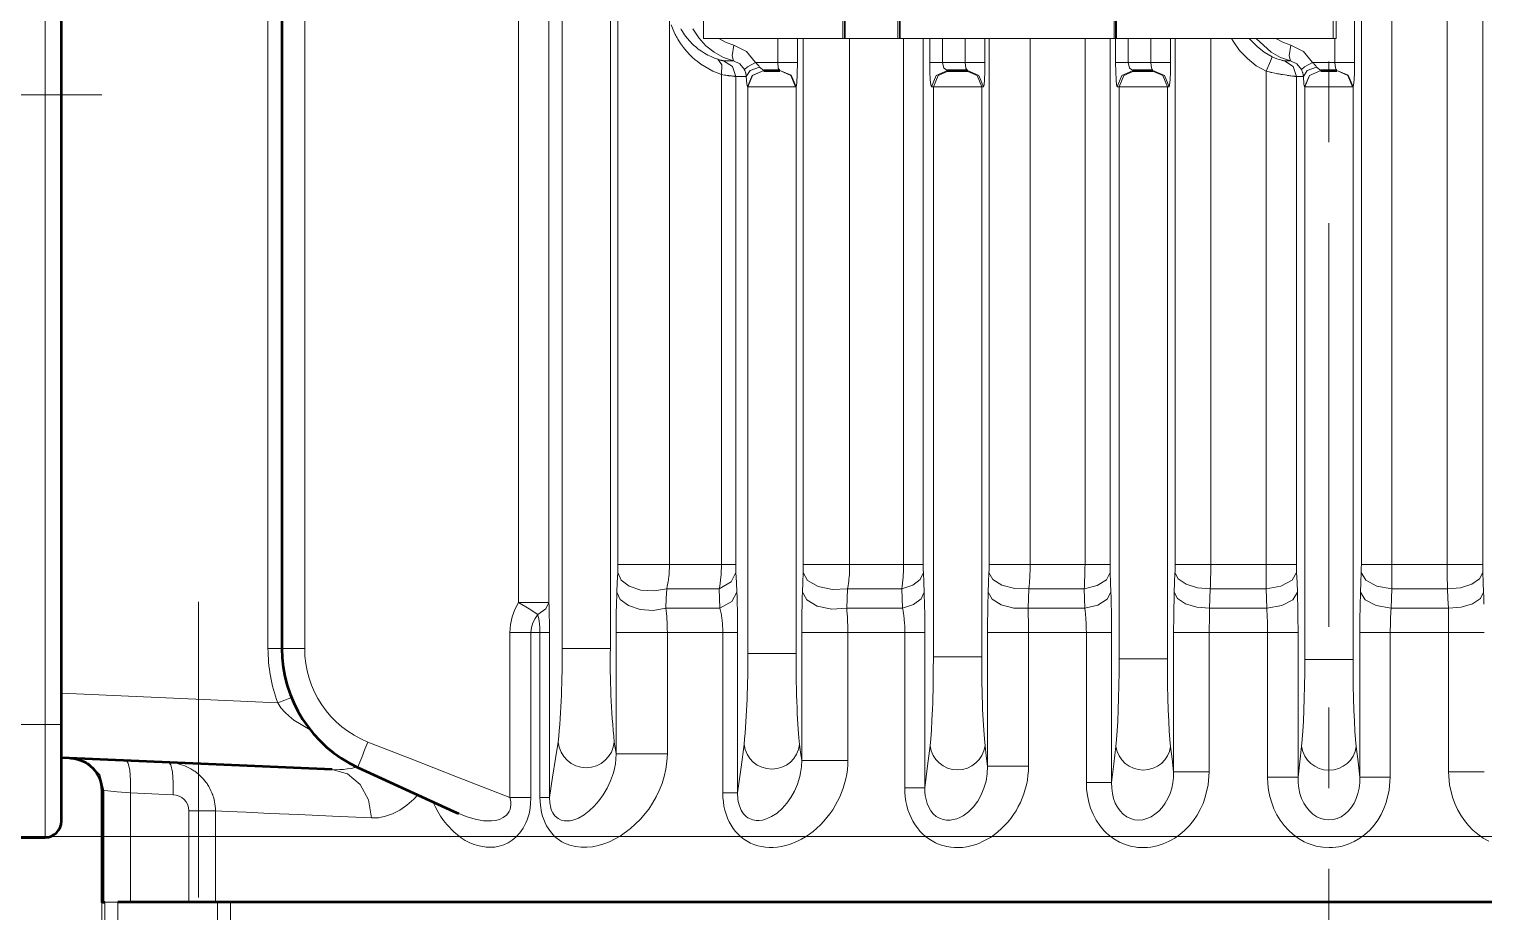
# Model space of a CAD drawing. Header units: millimetres. Extents: x 174875 to 182855, y -330615 to -324972.
# Drawn here: x 177730.4 to 177820.4, y -325826.7 to -325772 of the extents above; entities that cross this region are included whole.
import ezdxf

# ---------------------------------------------------------------- set-up
doc = ezdxf.new("R2010")
doc.units = ezdxf.units.MM
doc.header["$LTSCALE"] = 20
doc.linetypes.add('CENTER', pattern=[2, 1.25, -0.25, 0.25, -0.25])
doc.layers.get('0').update_dxf_attribs({"lineweight": 15})
doc.layers.add('PDF_几何图形', color=7, linetype='Continuous')
doc.layers.add('实线', color=7, linetype='Continuous')
doc.layers.add('中心线', color=1, linetype='CENTER', lineweight=9)

# ---------------------------------------------------------------- blocks, each defined once
blk = doc.blocks.new('Z$W@#0D7750773333335')
at = {"layer": 'PDF_几何图形', "lineweight": 13}
for points in [[(75.924, 104.209), (75.924, 83.467), (75.924, 79.718), (75.924, 75.97)], [(36.94, 78.469), (36.94, 78.762), (36.94, 79.468), (36.94, 81.468), (114.909, 81.468), (114.909, 82.175), (114.909, 82.467)], [(121.906, 81.468), (121.73, 81.468), (121.213, 81.468), (120.379, 81.468), (119.271, 81.468), (117.945, 81.468), (116.466, 81.468), (114.909, 81.468), (114.909, 79.468), (36.94, 79.468), (35.383, 79.468), (33.904, 79.468), (32.577, 79.468), (31.469, 79.468), (30.635, 79.468), (30.118, 79.468), (29.942, 79.468)], [(34.7, 74.453), (34.543, 74.327), (34.109, 74.234), (33.463, 74.187), (32.702, 74.193), (32.773, 75.008), (32.825, 75.596), (32.846, 75.841), (33.821, 76.094), (34.548, 76.789), (34.843, 77.75)], [(12.949, 75.97), (12.949, 75.925), (12.949, 75.791), (25.944, 75.791)], [(25.944, 75.841), (32.846, 75.841), (32.852, 75.97)], [(32.587, 71.556), (32.702, 74.193), (25.944, 74.193)], [(25.944, 70.571), (31.587, 70.571)], [(26.219, 69.972), (37.04, 69.972), (40.788, 69.972), (44.537, 69.972)], [(13.738, 67.392), (13.986, 66.885), (14.133, 66.654), (14.5, 66.812), (14.871, 66.96), (15.803, 67.284), (16.753, 67.549), (17.712, 67.751), (18.681, 67.893), (19.562, 67.969), (20.446, 67.994), (20.446, 68.259), (20.446, 68.813), (25.944, 68.813)], [(31.147, 59.282), (31.257, 61.691), (31.353, 63.793), (31.434, 65.576), (31.5, 67.032), (31.551, 68.153), (31.587, 68.935), (25.944, 68.935)], [(36.61, 63.078), (37.213, 64.088), (37.444, 64.374), (37.698, 64.638), (37.977, 64.875), (38.285, 65.079), (38.45, 64.637), (38.604, 64.227)], [(41.651, 64.814), (41.651, 64.872), (41.651, 64.999), (41.651, 65.13), (41.651, 65.264), (41.651, 65.401), (41.651, 65.54), (41.651, 65.68), (113.537, 65.68), (114.001, 65.633), (114.444, 65.51), (114.652, 65.42), (114.851, 65.31), (115.036, 65.181), (115.204, 65.034), (115.402, 64.815)], [(41.651, 64.814), (41.651, 64.716), (41.651, 64.508), (41.651, 64.203), (41.651, 63.825), (41.651, 63.407), (195.508, 63.407)], [(32.571, 56.4), (32.304, 56.661), (31.938, 57.085), (31.639, 57.523), (31.41, 57.965), (31.252, 58.406), (31.164, 58.845), (31.147, 59.282), (32.269, 59.454), (33.227, 59.973), (33.884, 60.763), (34.143, 61.71), (34.138, 61.476), (34.144, 61.242), (34.159, 61.008), (34.185, 60.774), (34.22, 60.538), (34.266, 60.303), (34.296, 60.172)], [(34.271, 60.118), (34.453, 60.047), (34.895, 59.874), (35.402, 59.675), (35.851, 59.499), (34.826, 56.883), (33.683, 53.95), (32.423, 50.702)], [(80.57, 40.825), (46.838, 40.825), (46.838, 41.602), (46.838, 42.457), (46.838, 43.233), (46.838, 43.788), (46.838, 44.021), (46.771, 44.022), (46.705, 44.022), (46.64, 44.023), (46.576, 44.024), (46.544, 44.025), (46.513, 44.025), (46.483, 44.026), (46.453, 44.027), (46.394, 44.029), (46.338, 44.031), (45.735, 44.057), (45.132, 44.082), (44.851, 44.093), (44.56, 44.102), (44.258, 44.111), (43.946, 44.118), (43.866, 44.119), (43.786, 44.121), (43.705, 44.122), (43.624, 44.123), (43.461, 44.126), (43.297, 44.127), (42.967, 44.13), (42.633, 44.131), (42.633, 43.9), (42.633, 43.351), (42.633, 42.582), (42.633, 41.733), (42.633, 40.956), (35.11, 40.956), (34.637, 40.979), (34.171, 41.045), (33.714, 41.149), (33.273, 41.288), (32.852, 41.455), (32.45, 41.649), (32.066, 41.869), (31.703, 42.109), (31.049, 42.64), (30.487, 43.233), (30.026, 43.872), (29.673, 44.541), (29.539, 44.888), (29.436, 45.238), (29.366, 45.589), (29.33, 45.941), (29.331, 46.293), (29.372, 46.643), (29.456, 46.986), (29.587, 47.318), (29.673, 47.48), (29.771, 47.637), (29.883, 47.788), (30.008, 47.933), (30.303, 48.2), (30.652, 48.43), (30.846, 48.527), (31.051, 48.613), (31.265, 48.685), (31.486, 48.744), (31.947, 48.82), (32.423, 48.845), (42.633, 48.845), (42.633, 48.43), (42.633, 48.255), (42.879, 48.256), (43.122, 48.258), (43.361, 48.26), (43.597, 48.264), (43.715, 48.266), (43.831, 48.269), (43.946, 48.272), (44.059, 48.274), (44.28, 48.281), (44.495, 48.288), (44.495, 48.573), (44.495, 49.249), (44.495, 50.162), (44.061, 50.389), (43.601, 50.56), (43.124, 50.665), (42.633, 50.702), (42.633, 49.997), (42.633, 49.402), (32.423, 49.402), (32.01, 49.42), (31.607, 49.477), (31.409, 49.521), (31.216, 49.575), (31.031, 49.638), (30.853, 49.711), (30.682, 49.794), (30.521, 49.885), (30.37, 49.983), (30.23, 50.088), (29.981, 50.316), (29.775, 50.563), (29.612, 50.821), (29.487, 51.089), (29.4, 51.361), (29.347, 51.634), (29.334, 52.18), (29.433, 52.715), (29.519, 52.974), (29.629, 53.227), (29.762, 53.476), (29.918, 53.719), (30.289, 54.18), (30.737, 54.605), (30.991, 54.805), (31.264, 54.994), (31.553, 55.172), (31.858, 55.337), (32.152, 55.478)], [(31.43, 53.89), (31.403, 53.829), (31.211, 53.343), (31.067, 52.846), (30.979, 52.344), (30.967, 51.84), (30.998, 51.591), (31.061, 51.348), (31.167, 51.117), (31.327, 50.911), (31.43, 50.823), (31.548, 50.75), (31.68, 50.696), (31.823, 50.661), (31.971, 50.646), (32.122, 50.649), (32.273, 50.669), (32.423, 50.702)], [(32.423, 49.402), (32.423, 49.681), (32.423, 49.997), (32.423, 50.342), (32.423, 50.702)], [(32.423, 50.702), (42.633, 50.702)], [(195.508, 47.478), (41.651, 47.478), (41.651, 47.435), (41.651, 47.339), (41.651, 47.196), (41.651, 47.009), (41.651, 46.786), (41.651, 46.534), (41.651, 46.263), (41.651, 45.982), (41.651, 45.701), (41.651, 45.429), (41.651, 45.178), (41.651, 44.954), (41.651, 44.768), (41.651, 44.624), (41.651, 44.529), (41.651, 44.485), (195.508, 44.485)], [(45.132, 36.655), (44.558, 36.962), (44.133, 37.705), (44.133, 39.398), (44.133, 41.057), (44.003, 41.83), (44.062, 42.645), (44.3, 43.367), (44.678, 43.874), (45.132, 44.082)], [(46.338, 36.708), (45.765, 37.012), (45.338, 37.748), (45.338, 39.389), (45.338, 40.998), (45.205, 41.771), (45.263, 42.589), (45.501, 43.313), (45.881, 43.823), (46.338, 44.031)], [(46.838, 44.021), (192.976, 44.021)], [(78.128, 37.834), (77.793, 37.592), (77.183, 37.608), (46.838, 37.608), (46.838, 39.233), (46.838, 40.825), (46.641, 40.828), (46.446, 40.836), (46.253, 40.85), (46.062, 40.869), (45.967, 40.881), (45.873, 40.894), (45.781, 40.908), (45.69, 40.923), (45.511, 40.958), (45.338, 40.998), (44.736, 41.027), (44.133, 41.057), (43.971, 41.035), (43.801, 41.016), (43.623, 40.998), (43.436, 40.984), (43.388, 40.98), (43.34, 40.977), (43.291, 40.975), (43.241, 40.972), (43.142, 40.967), (43.042, 40.963), (42.839, 40.958), (42.633, 40.956), (42.633, 39.256), (42.633, 37.52), (42.633, 36.875), (42.633, 36.604)], [(77.494, 36.187), (77.652, 35.996), (77.923, 35.509), (77.893, 35.467), (77.861, 35.428), (77.827, 35.39), (77.791, 35.356), (77.773, 35.34), (77.754, 35.324), (77.734, 35.31), (77.715, 35.297), (77.676, 35.274), (77.637, 35.255), (77.43, 35.825), (77.065, 36.07), (77.107, 36.075), (77.152, 36.081), (77.201, 36.089), (77.254, 36.101), (77.268, 36.104), (77.282, 36.108), (77.296, 36.112), (77.311, 36.116), (77.34, 36.125), (77.37, 36.135), (77.4, 36.146), (77.431, 36.159), (77.463, 36.173), (77.494, 36.187), (77.838, 36.466), (78.034, 36.869), (78.034, 37.473), (77.68, 36.929), (77.065, 36.718), (77.065, 36.729), (77.067, 36.746), (77.069, 36.769), (77.072, 36.799), (77.073, 36.817), (77.075, 36.836), (77.077, 36.846), (77.078, 36.856), (77.079, 36.867), (77.08, 36.879), (77.086, 36.928), (77.093, 36.982), (77.1, 37.043), (77.109, 37.108), (77.113, 37.144), (77.118, 37.18), (77.121, 37.199), (77.124, 37.218), (77.126, 37.237), (77.129, 37.257), (77.141, 37.338), (77.154, 37.424), (77.168, 37.514), (77.183, 37.608), (77.283, 37.877), (77.397, 38.139), (77.526, 38.395), (77.671, 38.644), (77.831, 38.886), (78.007, 39.121), (78.053, 39.179), (78.101, 39.236), (78.15, 39.293), (78.199, 39.349), (78.302, 39.459), (78.407, 39.567), (78.629, 39.773), (78.864, 39.967), (79.115, 40.148), (79.381, 40.317), (79.45, 40.357), (79.52, 40.396), (79.591, 40.434), (79.662, 40.471), (79.806, 40.541), (79.954, 40.607), (80.256, 40.726)], [(79.422, 37.776), (79.396, 37.737), (79.161, 37.31), (79.004, 36.849), (78.341, 36.945), (78.034, 36.869), (78.246, 37.489), (78.561, 38.063), (78.969, 38.577), (79.458, 39.017), (80.013, 39.371)], [(80.02, 40.126), (79.963, 40.094), (79.906, 40.061), (79.85, 40.027), (79.635, 39.885), (79.435, 39.733), (79.248, 39.572), (79.073, 39.402), (78.991, 39.314), (78.911, 39.224), (78.834, 39.132), (78.761, 39.039), (78.625, 38.85), (78.502, 38.656), (78.391, 38.457), (78.291, 38.254), (78.204, 38.046), (78.128, 37.834), (78.115, 37.794), (78.103, 37.756), (78.093, 37.72), (78.083, 37.687), (78.079, 37.671), (78.075, 37.656), (78.071, 37.641), (78.067, 37.627), (78.061, 37.601), (78.055, 37.577), (78.05, 37.556), (78.046, 37.537), (78.042, 37.52), (78.039, 37.506), (78.036, 37.485), (78.034, 37.473)], [(79.424, 26.337), (46.838, 26.337), (46.838, 28.014), (46.838, 29.672), (46.641, 29.674), (46.446, 29.68), (46.254, 29.69), (46.063, 29.704), (46.016, 29.708), (45.969, 29.712), (45.922, 29.717), (45.875, 29.722), (45.782, 29.732), (45.691, 29.744), (45.512, 29.769), (45.338, 29.799), (44.736, 29.825), (44.133, 29.851), (43.964, 29.836), (43.79, 29.823), (43.609, 29.812), (43.423, 29.803), (43.375, 29.801), (43.327, 29.799), (43.278, 29.797), (43.23, 29.796), (43.131, 29.793), (43.033, 29.79), (42.834, 29.787), (42.633, 29.786), (34.715, 29.786), (34.715, 30.248), (34.715, 30.733), (34.715, 31.213), (34.715, 31.659), (34.715, 32.045), (34.715, 32.348), (34.715, 32.55), (34.715, 32.639), (34.584, 32.638), (34.453, 32.643), (34.324, 32.653), (34.197, 32.666), (33.949, 32.705), (33.708, 32.758), (33.246, 32.9), (32.816, 33.085), (32.418, 33.308), (32.056, 33.564), (31.733, 33.85), (31.454, 34.165), (31.229, 34.508), (31.068, 34.875), (31.018, 35.067), (30.991, 35.265), (30.994, 35.468), (31.031, 35.672), (31.064, 35.773), (31.108, 35.873), (31.165, 35.972), (31.235, 36.068), (31.318, 36.159), (31.412, 36.243), (31.52, 36.32), (31.637, 36.388), (31.894, 36.495), (32.166, 36.563), (32.302, 36.584), (32.438, 36.597), (32.574, 36.604), (32.708, 36.604), (32.708, 36.688), (32.708, 36.875), (32.708, 37.158), (32.708, 37.52), (42.633, 37.52), (42.841, 37.523), (43.045, 37.533), (43.146, 37.54), (43.245, 37.549), (43.295, 37.554), (43.344, 37.559), (43.393, 37.565), (43.441, 37.571), (43.489, 37.577), (43.536, 37.584), (43.582, 37.591), (43.628, 37.598), (43.718, 37.613), (43.806, 37.63), (43.974, 37.666), (44.133, 37.705), (44.736, 37.727), (45.338, 37.748), (45.511, 37.716), (45.689, 37.688), (45.871, 37.663), (46.059, 37.644), (46.107, 37.639), (46.155, 37.635), (46.203, 37.631), (46.251, 37.628), (46.348, 37.622), (46.445, 37.617), (46.64, 37.61), (46.838, 37.608), (46.838, 36.982), (46.838, 36.718), (77.065, 36.718), (77.065, 36.07), (76.594, 36.036), (76.424, 35.992), (77.131, 35.7), (77.423, 34.994), (77.637, 35.255)], [(79.004, 36.849), (78.611, 36.056), (77.923, 35.509), (77.923, 34.122), (79.423, 34.122)], [(76.424, 35.992), (76.424, 35.983), (41.323, 35.983), (41.323, 35.899), (41.323, 35.641), (41.323, 35.155), (41.323, 34.486), (41.323, 33.818), (41.323, 33.331), (41.323, 33.074), (41.323, 32.99), (40.447, 32.986), (39.587, 32.975), (39.169, 32.966), (38.761, 32.956), (38.365, 32.944), (37.985, 32.93), (37.621, 32.915), (37.276, 32.898), (36.951, 32.88), (36.65, 32.86), (36.372, 32.839), (36.12, 32.817), (35.894, 32.794), (35.697, 32.77), (35.217, 32.706), (34.716, 32.639), (42.633, 32.639), (42.633, 32.442), (42.633, 31.974), (42.633, 31.306), (42.633, 30.538), (42.633, 29.786), (42.633, 28.031), (42.633, 26.254), (42.835, 26.257), (43.034, 26.263), (43.229, 26.275), (43.421, 26.291), (43.468, 26.295), (43.516, 26.3), (43.563, 26.305), (43.609, 26.311), (43.701, 26.322), (43.791, 26.335), (43.966, 26.362), (44.133, 26.394), (44.736, 26.413), (45.338, 26.433), (45.511, 26.411), (45.689, 26.392), (45.872, 26.375), (46.059, 26.362), (46.106, 26.359), (46.154, 26.356), (46.202, 26.353), (46.251, 26.351), (46.348, 26.347), (46.445, 26.343), (46.641, 26.339), (46.838, 26.337), (46.838, 25.481), (46.838, 25.116), (79.424, 25.116)], [(76.424, 33.025), (77.131, 33.31), (77.423, 33.999), (77.424, 33.998), (77.424, 33.998), (77.424, 33.998), (77.424, 34), (77.135, 33.287), (76.426, 32.99), (76.424, 33.002), (76.424, 33.025), (76.424, 33.34), (76.424, 33.91), (76.424, 34.609), (76.424, 35.28), (76.424, 35.775), (76.424, 35.983), (77.131, 35.691), (77.423, 34.985)], [(41.323, 32.99), (76.426, 32.99), (76.653, 32.946), (77.197, 32.914), (77.923, 32.902), (77.923, 33.097), (77.923, 33.554), (77.923, 34.122), (77.58, 34.087), (77.424, 34)], [(42.633, 32.639), (42.964, 32.638), (43.292, 32.636), (43.455, 32.634), (43.617, 32.632), (43.698, 32.631), (43.779, 32.63), (43.858, 32.629), (43.938, 32.627), (44.249, 32.621), (44.552, 32.613), (44.847, 32.605), (45.132, 32.595), (45.735, 32.572), (46.338, 32.549), (46.395, 32.547), (46.454, 32.545), (46.485, 32.544), (46.516, 32.543), (46.547, 32.543), (46.578, 32.542), (46.642, 32.541), (46.706, 32.54), (46.772, 32.54), (46.838, 32.54), (46.838, 32.342), (46.838, 31.87), (46.838, 31.198), (46.838, 30.426), (46.838, 29.672), (79.424, 29.672)], [(45.132, 25.06), (44.718, 25.252), (44.367, 25.721), (44.133, 26.394), (44.133, 28.133), (44.133, 29.851), (44.086, 30.782), (44.272, 31.673), (44.648, 32.326), (45.132, 32.595)], [(46.338, 25.107), (45.924, 25.298), (45.573, 25.764), (45.338, 26.433), (45.338, 28.126), (45.338, 29.799), (45.29, 30.731), (45.475, 31.624), (45.852, 32.279), (46.338, 32.549)], [(46.838, 32.54), (79.424, 32.54)], [(79.423, 32.902), (77.923, 32.902)], [(76.424, 21.388), (76.424, 21.494), (41.118, 21.494), (41.118, 21.538), (41.118, 21.633), (41.118, 21.777), (41.118, 21.964), (41.118, 22.187), (41.118, 22.438), (41.118, 22.71), (41.118, 22.991), (41.118, 23.272), (41.118, 23.543), (41.118, 23.795), (41.118, 24.018), (41.118, 24.205), (41.118, 24.348), (41.118, 24.444), (41.118, 24.488), (40.272, 24.491), (39.442, 24.502), (39.037, 24.51), (38.641, 24.519), (38.257, 24.531), (37.887, 24.543), (37.194, 24.574), (36.578, 24.609), (36.048, 24.65), (35.617, 24.695), (34.377, 24.847), (33.016, 25.014), (33.016, 25.127), (33.016, 25.385), (33.016, 25.772), (33.016, 26.254), (42.633, 26.254), (42.633, 25.385), (42.633, 25.014), (42.964, 25.015), (43.291, 25.017), (43.614, 25.021), (43.932, 25.026), (44.011, 25.027), (44.09, 25.029), (44.169, 25.031), (44.247, 25.032), (44.401, 25.036), (44.552, 25.04), (44.847, 25.049), (45.132, 25.06), (45.735, 25.083), (46.338, 25.107), (46.395, 25.109), (46.453, 25.111), (46.514, 25.112), (46.576, 25.114), (46.608, 25.114), (46.64, 25.115), (46.673, 25.115), (46.705, 25.116), (46.771, 25.116), (46.838, 25.116)], [(46.838, 21.038), (46.772, 21.039), (46.707, 21.039), (46.643, 21.04), (46.579, 21.041), (46.548, 21.041), (46.517, 21.042), (46.486, 21.042), (46.455, 21.043), (46.396, 21.045), (46.338, 21.047), (45.735, 21.069), (45.132, 21.09), (44.844, 21.1), (44.548, 21.108), (44.245, 21.115), (43.933, 21.121), (43.775, 21.124), (43.614, 21.126), (43.533, 21.127), (43.452, 21.128), (43.371, 21.129), (43.289, 21.129), (42.962, 21.131), (42.633, 21.132), (42.633, 20.885), (42.633, 20.297), (42.633, 19.483), (42.633, 18.601), (34.355, 18.601), (34.355, 19.04), (34.355, 19.483), (34.355, 19.909), (34.355, 20.297), (34.355, 20.628), (34.355, 20.885), (34.355, 21.056), (34.355, 21.132), (33.886, 21.152), (33.433, 21.228), (32.997, 21.354), (32.583, 21.527), (32.197, 21.745), (31.846, 22.006), (31.538, 22.309), (31.285, 22.653), (31.183, 22.84), (31.102, 23.037), (31.044, 23.24), (31.013, 23.452), (31.013, 23.671), (31.05, 23.891), (31.128, 24.106), (31.247, 24.31), (31.407, 24.493), (31.599, 24.65), (31.817, 24.777), (32.049, 24.875), (32.29, 24.944), (32.533, 24.988), (32.775, 25.01), (33.016, 25.014), (42.633, 25.014)], [(41.118, 24.488), (76.424, 24.488), (76.424, 24.611)], [(77.423, 22.492), (77.131, 21.787), (76.424, 21.494), (76.424, 21.724), (76.424, 22.268), (76.424, 22.991), (76.424, 23.714), (76.424, 24.258), (76.424, 24.488), (77.131, 24.195), (77.423, 23.49)], [(77.923, 24.707), (79.423, 24.707)], [(79.423, 23.931), (77.923, 23.931), (77.923, 22.515), (79.423, 22.515)], [(79.424, 21.038), (46.838, 21.038), (46.838, 20.79), (46.838, 20.2), (46.838, 19.383), (46.838, 18.499), (46.641, 18.5), (46.446, 18.504), (46.254, 18.511), (46.064, 18.52), (45.97, 18.525), (45.876, 18.531), (45.829, 18.535), (45.783, 18.538), (45.737, 18.542), (45.691, 18.545), (45.512, 18.562), (45.338, 18.581), (44.736, 18.604), (44.133, 18.628), (43.961, 18.622), (43.784, 18.616), (43.602, 18.612), (43.415, 18.608), (43.32, 18.607), (43.224, 18.605), (43.175, 18.605), (43.126, 18.604), (43.077, 18.603), (43.028, 18.603), (42.832, 18.602), (42.633, 18.601), (42.633, 16.816), (42.633, 15.018), (33.338, 15.018)], [(41.118, 21.494), (40.272, 21.491), (39.442, 21.48), (39.037, 21.472), (38.641, 21.463), (38.257, 21.451), (37.887, 21.438), (37.194, 21.408), (36.578, 21.372), (36.048, 21.332), (35.617, 21.287), (35.002, 21.211), (34.355, 21.132), (42.633, 21.132)], [(45.132, 13.497), (44.691, 13.734), (44.335, 14.31), (44.133, 15.114), (44.133, 16.877), (44.133, 18.628), (44.149, 19.497), (44.351, 20.29), (44.701, 20.857), (45.132, 21.09)], [(46.338, 13.542), (45.897, 13.778), (45.541, 14.352), (45.338, 15.153), (45.338, 16.873), (45.338, 18.581), (45.353, 19.451), (45.555, 20.245), (45.906, 20.813), (46.338, 21.047)], [(79.423, 21.295), (77.923, 21.295)], [(79.424, 18.499), (46.838, 18.499), (46.838, 16.806), (46.838, 15.101), (79.424, 15.101)], [(33.338, 13.455), (42.633, 13.455), (42.633, 13.688), (42.633, 14.243), (42.633, 15.018), (42.832, 15.02), (43.028, 15.024), (43.221, 15.032), (43.412, 15.043), (43.506, 15.049), (43.6, 15.056), (43.693, 15.064), (43.784, 15.073), (43.961, 15.092), (44.133, 15.114), (44.736, 15.134), (45.338, 15.153), (45.511, 15.141), (45.689, 15.131), (45.872, 15.122), (46.059, 15.115), (46.154, 15.112), (46.25, 15.109), (46.347, 15.107), (46.445, 15.105), (46.641, 15.102), (46.838, 15.101), (46.838, 14.332), (46.838, 13.781), (46.838, 13.55), (79.424, 13.55)], [(46.838, 13.55), (46.772, 13.55), (46.706, 13.55), (46.641, 13.549), (46.577, 13.548), (46.515, 13.547), (46.454, 13.545), (46.395, 13.544), (46.338, 13.542), (45.735, 13.519), (45.132, 13.497), (44.844, 13.487), (44.547, 13.479), (44.394, 13.475), (44.24, 13.472), (44.083, 13.468), (43.926, 13.466), (43.609, 13.461), (43.287, 13.458), (42.962, 13.455), (42.633, 13.455)], [(41.004, 12.992), (76.424, 12.992), (76.424, 13.112)], [(77.423, 10.997), (77.131, 10.291), (76.424, 9.999), (76.424, 10.229), (76.424, 10.772), (76.424, 11.495), (76.424, 12.219), (76.424, 12.762), (76.424, 12.992), (77.131, 12.7), (77.423, 11.994)], [(77.923, 13.207), (79.423, 13.207)], [(79.423, 12.432), (77.923, 12.432), (77.923, 11.023), (79.423, 11.023)], [(76.424, 9.896), (76.424, 9.999), (41.004, 9.999)], [(79.424, 9.523), (46.838, 9.523), (46.838, 9.314), (46.838, 8.817), (46.838, 8.112), (46.838, 7.312), (46.641, 7.313), (46.447, 7.315), (46.254, 7.318), (46.064, 7.322), (45.97, 7.324), (45.876, 7.327), (45.829, 7.329), (45.783, 7.33), (45.737, 7.332), (45.691, 7.334), (45.512, 7.341), (45.338, 7.35), (44.736, 7.371), (44.133, 7.393), (43.959, 7.396), (43.782, 7.399), (43.599, 7.401), (43.412, 7.403), (43.317, 7.403), (43.221, 7.404), (43.173, 7.404), (43.124, 7.405), (43.075, 7.405), (43.026, 7.405), (42.831, 7.406), (42.633, 7.406), (42.633, 8.205), (42.633, 8.909), (42.633, 9.406), (42.633, 9.615), (34.009, 9.615)], [(42.633, 9.615), (42.962, 9.614), (43.288, 9.612), (43.37, 9.611), (43.451, 9.611), (43.532, 9.61), (43.613, 9.609), (43.773, 9.607), (43.932, 9.604), (44.243, 9.598), (44.547, 9.591), (44.843, 9.583), (45.132, 9.574), (45.735, 9.552), (46.338, 9.531), (46.396, 9.529), (46.455, 9.528), (46.486, 9.527), (46.517, 9.526), (46.548, 9.526), (46.58, 9.525), (46.643, 9.524), (46.707, 9.523), (46.772, 9.523), (46.838, 9.523)], [(45.132, 9.574), (44.74, 9.373), (44.411, 8.885), (44.197, 8.187), (44.133, 7.393), (44.133, 5.625), (44.133, 3.854), (44.298, 2.926), (44.66, 2.239), (45.132, 1.955)], [(46.338, 1.998), (45.865, 2.282), (45.504, 2.968), (45.338, 3.894), (45.338, 5.624), (45.338, 7.35), (45.402, 8.144), (45.616, 8.842), (45.946, 9.33), (46.338, 9.531)], [(79.423, 9.803), (77.923, 9.803)], [(34.009, 7.406), (42.633, 7.406), (42.633, 5.605), (42.633, 3.8), (42.83, 3.801), (43.025, 3.803), (43.218, 3.807), (43.408, 3.813), (43.502, 3.817), (43.596, 3.821), (43.642, 3.823), (43.689, 3.825), (43.735, 3.828), (43.78, 3.83), (43.959, 3.841), (44.133, 3.854), (44.736, 3.874), (45.338, 3.894), (45.512, 3.893), (45.69, 3.891), (45.872, 3.89), (46.059, 3.889), (46.154, 3.888), (46.25, 3.888), (46.299, 3.888), (46.347, 3.888), (46.396, 3.888), (46.445, 3.887), (46.64, 3.887), (46.838, 3.887), (46.838, 2.971), (46.838, 2.292), (46.838, 2.006), (77.065, 2.006), (77.065, 1.584), (77.43, 1.338), (77.637, 0.768)], [(79.424, 7.312), (46.838, 7.312), (46.838, 5.601), (46.838, 3.887), (77.382, 3.887), (78.005, 3.609), (78.285, 3.515)], [(79.422, 4.928), (78.909, 4.452), (78.563, 4.007), (78.285, 3.515), (78.217, 3.363), (78.162, 3.22), (78.118, 3.091), (78.085, 2.981), (78.061, 2.892), (78.046, 2.826), (78.037, 2.782), (78.034, 2.761), (77.68, 2.217), (77.065, 2.006), (77.066, 2.025), (77.069, 2.061), (77.071, 2.085), (77.074, 2.113), (77.076, 2.129), (77.078, 2.145), (77.08, 2.163), (77.082, 2.182), (77.092, 2.265), (77.104, 2.362), (77.111, 2.415), (77.119, 2.473), (77.123, 2.503), (77.127, 2.533), (77.132, 2.565), (77.137, 2.597), (77.157, 2.731), (77.18, 2.876), (77.186, 2.914), (77.193, 2.952), (77.199, 2.991), (77.206, 3.031), (77.221, 3.111), (77.235, 3.192), (77.267, 3.359), (77.303, 3.532), (77.312, 3.576), (77.321, 3.62), (77.331, 3.664), (77.341, 3.709), (77.361, 3.798), (77.382, 3.887), (77.732, 4.496), (78.168, 5.047), (78.676, 5.528), (79.246, 5.932), (79.422, 6.034)], [(77.494, 1.701), (77.463, 1.686), (77.431, 1.673), (77.4, 1.66), (77.37, 1.649), (77.34, 1.639), (77.311, 1.63), (77.296, 1.626), (77.282, 1.622), (77.268, 1.618), (77.254, 1.615), (77.201, 1.603), (77.152, 1.594), (77.107, 1.588), (77.065, 1.584), (76.594, 1.55), (76.424, 1.506), (77.131, 1.213), (77.423, 0.508), (77.637, 0.768), (77.676, 0.788), (77.715, 0.811), (77.734, 0.824), (77.754, 0.838), (77.773, 0.853), (77.791, 0.87), (77.827, 0.904), (77.861, 0.941), (77.893, 0.981), (77.923, 1.023), (77.652, 1.509), (77.494, 1.701), (77.838, 1.98), (78.034, 2.383), (78.246, 3.002), (78.561, 3.577), (79.422, 4.503)], [(33.67, 3.8), (33.266, 3.784), (32.867, 3.736), (32.475, 3.657), (32.088, 3.545), (31.712, 3.401), (31.351, 3.225), (31.007, 3.017), (30.683, 2.778), (30.385, 2.509), (30.116, 2.211), (29.878, 1.885), (29.678, 1.536), (29.593, 1.355), (29.519, 1.168), (29.455, 0.976), (29.402, 0.781), (29.332, 0.387), (29.31, -0.014), (29.317, -0.216), (29.336, -0.417), (29.367, -0.615), (29.409, -0.81), (29.463, -1.003), (29.528, -1.192), (29.604, -1.379), (29.691, -1.562), (29.893, -1.907), (30.129, -2.227), (30.4, -2.524), (30.7, -2.792), (31.022, -3.028), (31.364, -3.232), (31.725, -3.407), (32.101, -3.549), (32.873, -3.738), (33.67, -3.8), (33.67, -3.44), (33.67, -3.097), (33.67, -2.78), (33.67, -2.5), (33.67, -2.267), (33.67, -2.088), (33.67, -1.969), (33.67, -1.914)], [(46.838, 2.006), (46.772, 2.006), (46.707, 2.005), (46.674, 2.005), (46.642, 2.005), (46.61, 2.004), (46.578, 2.004), (46.516, 2.003), (46.455, 2.001), (46.396, 1.999), (46.338, 1.998), (45.735, 1.976), (45.132, 1.955), (44.843, 1.945), (44.544, 1.937), (44.468, 1.935), (44.392, 1.933), (44.314, 1.932), (44.237, 1.93), (44.08, 1.927), (43.923, 1.924), (43.606, 1.92), (43.285, 1.916), (42.961, 1.914), (42.633, 1.914), (42.633, 2.201), (42.633, 2.882), (42.633, 3.8), (33.67, 3.8), (33.67, 3.441), (33.67, 3.097), (33.67, 2.78), (33.67, 2.5), (33.67, 2.267), (33.67, 2.088), (33.67, 1.969), (33.67, 1.914), (34.618, 1.804), (35.566, 1.695), (36.002, 1.652), (36.53, 1.613), (37.138, 1.579), (37.818, 1.55), (38.554, 1.527), (39.336, 1.51), (40.144, 1.5), (40.967, 1.497), (40.967, 1.453), (40.967, 1.358), (40.967, 1.214), (40.967, 1.027), (40.967, 0.804), (40.967, 0.553), (40.967, 0.281), (40.967, 0), (40.967, -0.281), (40.967, -0.553), (40.967, -0.804), (40.967, -1.027), (40.967, -1.214), (40.967, -1.358), (40.967, -1.453), (40.967, -1.497), (40.144, -1.5), (39.336, -1.51), (38.555, -1.527), (37.818, -1.55), (37.139, -1.579), (36.53, -1.613), (36.002, -1.652), (35.566, -1.695), (34.618, -1.804), (33.67, -1.914), (42.633, -1.914), (42.962, -1.914), (43.289, -1.916), (43.37, -1.917), (43.451, -1.918), (43.532, -1.919), (43.613, -1.92), (43.774, -1.922), (43.932, -1.924), (44.243, -1.93), (44.547, -1.937), (44.844, -1.945), (45.132, -1.955), (45.735, -1.976), (46.338, -1.997), (46.396, -1.999), (46.455, -2.001), (46.486, -2.002), (46.517, -2.003), (46.548, -2.003), (46.58, -2.004), (46.643, -2.005), (46.707, -2.005), (46.772, -2.006), (46.838, -2.006)], [(79.422, 3.289), (79.396, 3.251), (79.161, 2.823), (79.004, 2.363), (78.611, 1.57), (77.923, 1.023), (77.923, -0.364), (79.423, -0.364)], [(79.004, 2.363), (78.341, 2.458), (78.034, 2.383), (78.034, 2.761)], [(42.633, 1.914), (33.67, 1.914)], [(40.967, 1.497), (76.424, 1.497), (76.424, 1.506)], [(76.424, -1.462), (77.131, -1.176), (77.423, -0.487), (77.424, -0.488), (77.424, -0.489), (77.424, -0.488), (77.424, -0.487), (77.58, -0.4), (77.923, -0.364), (77.923, -0.933), (77.923, -1.389), (77.923, -1.584), (77.197, -1.573), (76.653, -1.541), (76.426, -1.497), (76.424, -1.484), (76.424, -1.462), (76.424, -1.146), (76.424, -0.576), (76.424, 0.122), (76.424, 0.794), (76.424, 1.288), (76.424, 1.497), (77.131, 1.204), (77.423, 0.499)], [(77.424, -0.487), (77.135, -1.199), (76.426, -1.497), (40.967, -1.497)], [(192.976, -2.006), (46.838, -2.006), (46.838, -2.292), (46.838, -2.971), (46.838, -3.887), (46.641, -3.887), (46.447, -3.887), (46.254, -3.888), (46.064, -3.889), (45.97, -3.889), (45.876, -3.89), (45.829, -3.89), (45.783, -3.89), (45.737, -3.891), (45.691, -3.891), (45.512, -3.893), (45.338, -3.894), (44.736, -3.874), (44.133, -3.854), (43.96, -3.841), (43.782, -3.83), (43.6, -3.821), (43.413, -3.813), (43.318, -3.81), (43.222, -3.807), (43.173, -3.806), (43.125, -3.805), (43.076, -3.804), (43.027, -3.803), (42.831, -3.801), (42.633, -3.8), (42.633, -2.882), (42.633, -2.201), (42.633, -1.914)], [(161.89, -1.584), (77.923, -1.584)], [(45.132, -1.955), (44.66, -2.239), (44.298, -2.926), (44.133, -3.854), (44.133, -5.625), (44.133, -7.393), (44.197, -8.187), (44.411, -8.885), (44.74, -9.373), (45.132, -9.574)], [(46.338, -1.997), (45.865, -2.281), (45.504, -2.967), (45.338, -3.894), (45.338, -5.624), (45.338, -7.349), (45.402, -8.144), (45.616, -8.842), (45.946, -9.33), (46.338, -9.531)], [(34.009, -7.406), (42.633, -7.406), (42.633, -5.605), (42.633, -3.8), (33.67, -3.8)], [(34.009, -9.615), (34.009, -9.549), (34.009, -9.406), (34.009, -9.189), (34.009, -8.909), (34.009, -8.576), (34.009, -8.205), (34.009, -7.809), (34.009, -7.406), (33.206, -7.468), (32.427, -7.655), (32.047, -7.794), (31.68, -7.962), (31.331, -8.159), (30.999, -8.383), (30.685, -8.637), (30.395, -8.917), (30.135, -9.219), (29.904, -9.545), (29.705, -9.894)], [(192.976, -9.523), (46.838, -9.523), (46.772, -9.523), (46.707, -9.523), (46.674, -9.524), (46.642, -9.524), (46.61, -9.524), (46.578, -9.525), (46.516, -9.526), (46.455, -9.528), (46.396, -9.529), (46.338, -9.531), (45.735, -9.552), (45.132, -9.574), (44.843, -9.583), (44.544, -9.591), (44.468, -9.593), (44.391, -9.595)], [(42.633, -9.615), (42.633, -9.406), (42.633, -8.909), (42.633, -8.205), (42.633, -7.406), (42.83, -7.406), (43.025, -7.405), (43.217, -7.404), (43.407, -7.403), (43.501, -7.402), (43.595, -7.401), (43.642, -7.4), (43.688, -7.4), (43.734, -7.399), (43.78, -7.398), (43.959, -7.396), (44.133, -7.393), (44.736, -7.371), (45.338, -7.349), (45.512, -7.341), (45.69, -7.334), (45.872, -7.327), (46.059, -7.322), (46.154, -7.32), (46.25, -7.318), (46.298, -7.317), (46.347, -7.316), (46.396, -7.315), (46.445, -7.315), (46.64, -7.313), (46.838, -7.312), (46.838, -8.112), (46.838, -8.817), (46.838, -9.314), (46.838, -9.523)]]:
    blk.add_lwpolyline(points, dxfattribs=at)
at = {"layer": 'PDF_几何图形', "lineweight": 50}
for points in [[(29.942, 81.468), (29.942, 79.468, 0.411432), (30.942, 78.469), (31.146, 78.469), (31.745, 78.469), (32.699, 78.469), (33.941, 78.469), (35.387, 78.469), (36.94, 78.469), (114.909, 78.469), (116.461, 78.469), (117.907, 78.469), (119.15, 78.469), (120.103, 78.469), (120.702, 78.469), (120.906, 78.469, 0.411432), (121.906, 79.468), (121.906, 81.468, -0.274288)], [(34.849, 77.882, -0.399106), (32.852, 75.97), (25.944, 75.97), (25.944, 75.938), (25.944, 75.841), (25.944, 75.824), (25.944, 75.791)], [(203.873, 60.628, 0.11919), (201.022, 61.316), (200.276, 61.316, -0.327541), (199.322, 62.016, 0.3275), (195.508, 64.814), (41.651, 64.814, 0.292634), (34.271, 60.118), (33.59, 58.632), (32.911, 57.145), (32.233, 55.657), (31.557, 54.169), (31.494, 54.03), (31.43, 53.89)]]:
    blk.add_lwpolyline(points, format="xyb", dxfattribs=at)
at = {"layer": 'PDF_几何图形', "lineweight": 18}
blk.add_lwpolyline([(25.944, 68.935), (25.944, 74.967), (25.944, 75.537), (25.944, 75.791), (25.944, 75.925), (25.944, 75.97), (12.949, 75.97, -0.41144), (9.95, 78.969)], format="xyb", dxfattribs=at)
at = {"layer": 'PDF_几何图形', "lineweight": 50}
for points in [[(34.143, 61.71), (34.875, 78.469)], [(25.944, -13.396), (25.944, -8.709), (25.944, -3.982), (25.944, 0.764), (25.944, 5.507), (25.944, 10.223), (25.944, 14.892), (25.944, 19.492), (25.944, 24), (25.944, 28.397), (25.944, 32.66), (25.944, 36.772), (25.944, 40.711), (25.944, 44.461), (25.944, 48.002), (25.944, 51.32), (25.944, 54.398), (25.944, 57.222), (25.944, 59.779), (25.944, 62.057), (25.944, 64.045), (25.944, 65.734), (25.944, 67.116), (25.944, 68.184), (25.944, 68.935), (25.944, 69.212), (25.944, 69.792), (25.944, 70.571), (25.944, 74.193), (25.944, 74.596), (25.944, 74.967)], [(77.423, 34.994), (77.423, 34.985), (77.423, 34.751), (77.423, 34.294), (77.423, 33.999)], [(77.423, 23.613), (77.423, 23.49), (77.423, 23.232), (77.423, 22.75), (77.423, 22.492), (77.423, 22.385)], [(77.423, 12.114), (77.423, 11.994), (77.423, 11.736), (77.423, 11.254), (77.423, 10.997), (77.423, 10.894)], [(77.423, 0.508), (77.423, 0.499), (77.423, 0.265), (77.423, -0.192), (77.423, -0.487)]]:
    blk.add_lwpolyline(points, dxfattribs=at)
at = {"layer": 'PDF_几何图形', "lineweight": 13}
for points in [[(38.869, 78.469), (38.285, 65.079, -0.088938), (41.651, 65.68)], [(25.944, 74.967), (12.949, 74.967), (12.95, 67.225, -0.000993), (12.949, 66.407)], [(25.944, -26.996), (20.446, -26.996, -0.000002), (20.446, 67.994), (25.944, 67.994)], [(32.423, 48.845), (32.423, 48.611), (32.423, 48.43), (32.423, 48.311), (32.423, 48.255), (32.091, 48.24), (31.764, 48.176), (31.611, 48.122), (31.475, 48.056), (31.356, 47.981), (31.256, 47.897), (31.108, 47.719), (31.019, 47.535), (30.973, 47.348), (30.961, 47.163), (30.977, 46.98), (31.015, 46.799), (31.072, 46.622), (31.146, 46.449), (31.339, 46.111), (31.584, 45.788), (31.874, 45.482), (32.207, 45.194), (32.581, 44.927), (32.995, 44.685), (33.451, 44.471), (33.952, 44.297), (34.221, 44.227), (34.504, 44.174), (34.799, 44.139), (35.11, 44.131, -0.00001), (35.11, 40.956)], [(42.633, 48.255), (32.423, 48.255), (33.683, 48.057), (34.826, 47.877), (35.851, 47.717, 0.915404), (35.851, 44.246)], [(41.651, 44.485, 0.028536), (35.851, 44.246), (35.489, 44.19), (35.11, 44.131), (42.633, 44.131)], [(46.838, 36.718), (46.77, 36.718), (46.704, 36.718), (46.671, 36.717), (46.639, 36.717), (46.606, 36.716), (46.574, 36.716), (46.512, 36.714), (46.451, 36.712), (46.394, 36.71), (46.338, 36.708), (45.735, 36.682), (45.132, 36.655), (44.853, 36.644), (44.562, 36.634), (44.412, 36.629), (44.26, 36.625), (44.182, 36.623), (44.104, 36.621), (44.064, 36.62), (44.025, 36.619), (43.985, 36.618), (43.945, 36.617), (43.625, 36.612), (43.299, 36.608), (42.969, 36.605), (42.633, 36.604), (32.708, 36.604), (34.291, 36.391), (35.697, 36.203, 0.026097), (41.323, 35.983)]]:
    blk.add_lwpolyline(points, format="xyb", dxfattribs=at)
for points in [[(31.587, 70.571), (31.587, 69.792), (31.587, 69.212), (31.587, 68.935), (31.731, 68.938), (31.874, 68.948), (32.016, 68.965), (32.157, 68.989), (32.296, 69.02), (32.435, 69.057), (32.469, 69.068), (32.504, 69.078), (32.538, 69.09), (32.572, 69.101), (32.64, 69.126), (32.707, 69.152), (32.838, 69.209), (32.967, 69.272), (33.092, 69.341), (33.214, 69.416), (33.273, 69.455), (33.332, 69.497), (33.391, 69.539), (33.448, 69.584), (33.558, 69.676), (33.663, 69.772), (33.764, 69.874), (33.86, 69.98), (33.95, 70.091), (34.036, 70.206), (34.077, 70.266), (34.116, 70.326), (34.154, 70.388), (34.19, 70.449), (34.258, 70.575), (34.32, 70.704), (34.375, 70.835), (34.425, 70.97), (34.447, 71.038), (34.468, 71.107), (34.487, 71.176), (34.505, 71.246), (34.535, 71.387), (34.558, 71.529), (34.575, 71.672), (34.584, 71.816), (34.428, 71.691), (33.994, 71.597), (33.348, 71.55), (32.587, 71.556), (32.561, 71.365), (32.501, 71.182), (32.409, 71.014), (32.286, 70.865), (32.137, 70.741), (31.967, 70.648), (31.781, 70.591)], [(196.063, 48.972), (195.723, 49.505), (195.319, 50.162), (44.495, 50.162), (44.09, 49.505), (43.75, 48.972), (44.09, 48.488), (44.495, 48.288), (195.319, 48.288), (195.723, 48.488)], [(42.633, 49.402), (42.633, 49.124), (42.633, 48.845), (42.787, 48.848), (42.937, 48.854), (43.011, 48.859), (43.085, 48.865), (43.121, 48.869), (43.157, 48.872), (43.193, 48.876), (43.229, 48.88), (43.265, 48.885), (43.3, 48.889), (43.334, 48.894), (43.369, 48.899), (43.436, 48.909), (43.502, 48.921), (43.629, 48.945), (43.75, 48.972), (43.503, 49.145), (43.233, 49.282), (42.94, 49.37)], [(77.923, 23.931), (77.57, 23.838), (77.423, 23.613), (77.131, 24.319), (76.424, 24.611), (76.538, 24.648), (76.863, 24.679), (77.349, 24.699), (77.923, 24.707), (77.923, 24.471)], [(77.923, 21.295), (77.349, 21.302), (76.863, 21.322), (76.538, 21.352), (76.424, 21.388), (77.131, 21.68), (77.423, 22.385), (77.57, 22.477), (77.923, 22.515), (77.923, 21.947), (77.923, 21.49)], [(35.578, 9.798), (34.815, 9.709), (34.009, 9.615), (34.009, 9.549), (34.009, 9.406), (34.009, 9.189), (34.009, 8.909), (34.009, 8.576), (34.009, 8.205), (34.009, 7.809), (34.009, 7.406), (33.205, 7.469), (32.426, 7.655), (32.046, 7.794), (31.679, 7.963), (31.329, 8.16), (30.997, 8.385), (30.683, 8.639), (30.393, 8.919), (30.133, 9.222), (29.902, 9.548), (29.703, 9.898), (29.542, 10.265), (29.422, 10.643), (29.344, 11.034), (29.322, 11.234), (29.311, 11.434), (29.313, 11.633), (29.326, 11.831), (29.351, 12.027), (29.389, 12.223), (29.438, 12.417), (29.5, 12.608), (29.657, 12.974), (29.857, 13.318), (29.973, 13.482), (30.099, 13.639), (30.233, 13.788), (30.375, 13.929), (30.684, 14.186), (31.019, 14.41), (31.375, 14.598), (31.749, 14.751), (32.136, 14.87), (32.532, 14.953), (32.933, 15.002), (33.338, 15.018), (33.338, 14.421), (33.338, 13.93), (33.338, 13.598), (33.338, 13.455), (34.5, 13.319), (35.578, 13.193), (36.013, 13.149), (36.541, 13.11), (37.152, 13.075), (37.835, 13.046), (38.575, 13.023), (39.361, 13.006), (40.175, 12.996), (41.004, 12.992), (41.004, 12.908), (41.004, 12.65), (41.004, 12.164), (41.004, 11.495), (41.004, 10.827), (41.004, 10.341), (41.004, 10.083), (41.004, 9.999), (40.175, 9.995), (39.361, 9.985), (38.576, 9.968), (37.835, 9.945), (37.152, 9.916), (36.541, 9.881), (36.013, 9.842)], [(77.923, 12.432), (77.57, 12.339), (77.423, 12.114), (77.131, 12.82), (76.424, 13.112), (76.538, 13.148), (76.863, 13.179), (77.349, 13.2), (77.923, 13.207), (77.923, 12.972)], [(77.923, 9.803), (77.349, 9.81), (76.863, 9.83), (76.538, 9.86), (76.424, 9.896), (77.131, 10.188), (77.423, 10.894), (77.57, 10.985), (77.923, 11.023), (77.923, 10.455), (77.923, 9.999)], [(192.976, -7.312), (192.976, -5.601), (192.976, -3.887), (46.838, -3.887), (46.838, -5.601), (46.838, -7.312)]]:
    blk.add_lwpolyline(points, close=True, dxfattribs=at)
at = {"layer": 'PDF_几何图形', "lineweight": 18}
for points in [[(159.391, 30.089), (159.391, 38.717), (79.423, 38.717), (79.423, 30.089)], [(159.391, 29.991), (159.391, 30.088), (79.423, 30.088), (79.423, 29.991)], [(79.423, 29.947), (79.423, 26.678), (159.391, 26.678), (159.391, 29.947)], [(79.423, 26.678), (79.423, 26.58)], [(89.419, 26.536), (79.423, 26.536), (79.423, 26.58), (89.419, 26.58), (89.419, 13.302), (79.423, 13.302), (79.423, 13.205)], [(79.423, 26.536), (79.423, 13.302)], [(129.403, 13.16), (79.423, 13.16), (79.423, 13.205), (129.403, 13.205), (129.403, 9.794), (85.42, 9.794), (85.42, 9.697)], [(79.423, 13.16), (79.423, -0.264)], [(129.503, -0.219), (129.503, -0.264), (159.391, -0.264), (159.391, -0.442), (79.423, -0.442), (79.423, -0.264), (129.403, -0.264), (129.403, -0.219)]]:
    blk.add_lwpolyline(points, dxfattribs=at)
blk.add_lwpolyline([(159.391, 29.947), (79.423, 29.947), (79.423, 29.991), (159.391, 29.991)], close=True, dxfattribs=at)
at = {"layer": 'PDF_几何图形', "lineweight": 13}
for centre, radius, start, end in [((41.624, 57.188), 6.219, 89.75464, 158.18273), ((40.843, 98.368), 50.896, 264.37138, 270.9095), ((35.899, 34.486), 1.728, 96.71043, 263.28957), ((35.848, 22.991), 1.72, 97.71986, 262.28014), ((35.826, 11.495), 1.715, 98.31121, 261.68879), ((35.82, 0), 1.714, 98.51006, 261.48994)]:
    blk.add_arc(centre, radius, start, end, dxfattribs=at)
for centre, major_axis, ratio, start_param, end_param in [((33.665, 33.653), (-3.936, 2.404), 0.769502, 5.373583, 8.537382), ((33.638, 22.428), (-4.024, 1.937), 0.820023, 5.232692, 8.396492), ((33.549, 11.534), (-2.498, 0.54), 0.738588, 4.954376, 8.194796), ((33.54, 0), (-2.516, 0), 0.7617, 4.660826, 7.905567)]:
    blk.add_ellipse(centre, major_axis=major_axis, ratio=ratio, start_param=start_param, end_param=end_param, dxfattribs=at)
blk = doc.blocks.new('英铄BN(A)S250系列-主视图')
blk.add_line((-1390.212, 23244.806), (-1390.212, 22860.806))
at = {"layer": '中心线'}
blk.add_line((-1697.223, 23084.806), (-1307.89, 23084.806), dxfattribs=at)
at = {"layer": '实线'}
blk.add_blockref('Z$W@#0D7750773333335', (-1420.212, 23084.806), dxfattribs=at)

msp = doc.modelspace()

# ---------------------------------------------------------------- block references
at = {"rotation": 90}
msp.add_blockref('英铄BN(A)S250系列-主视图', (200895.648, -324431.792), dxfattribs=at)

doc.saveas('drawing.dxf')
